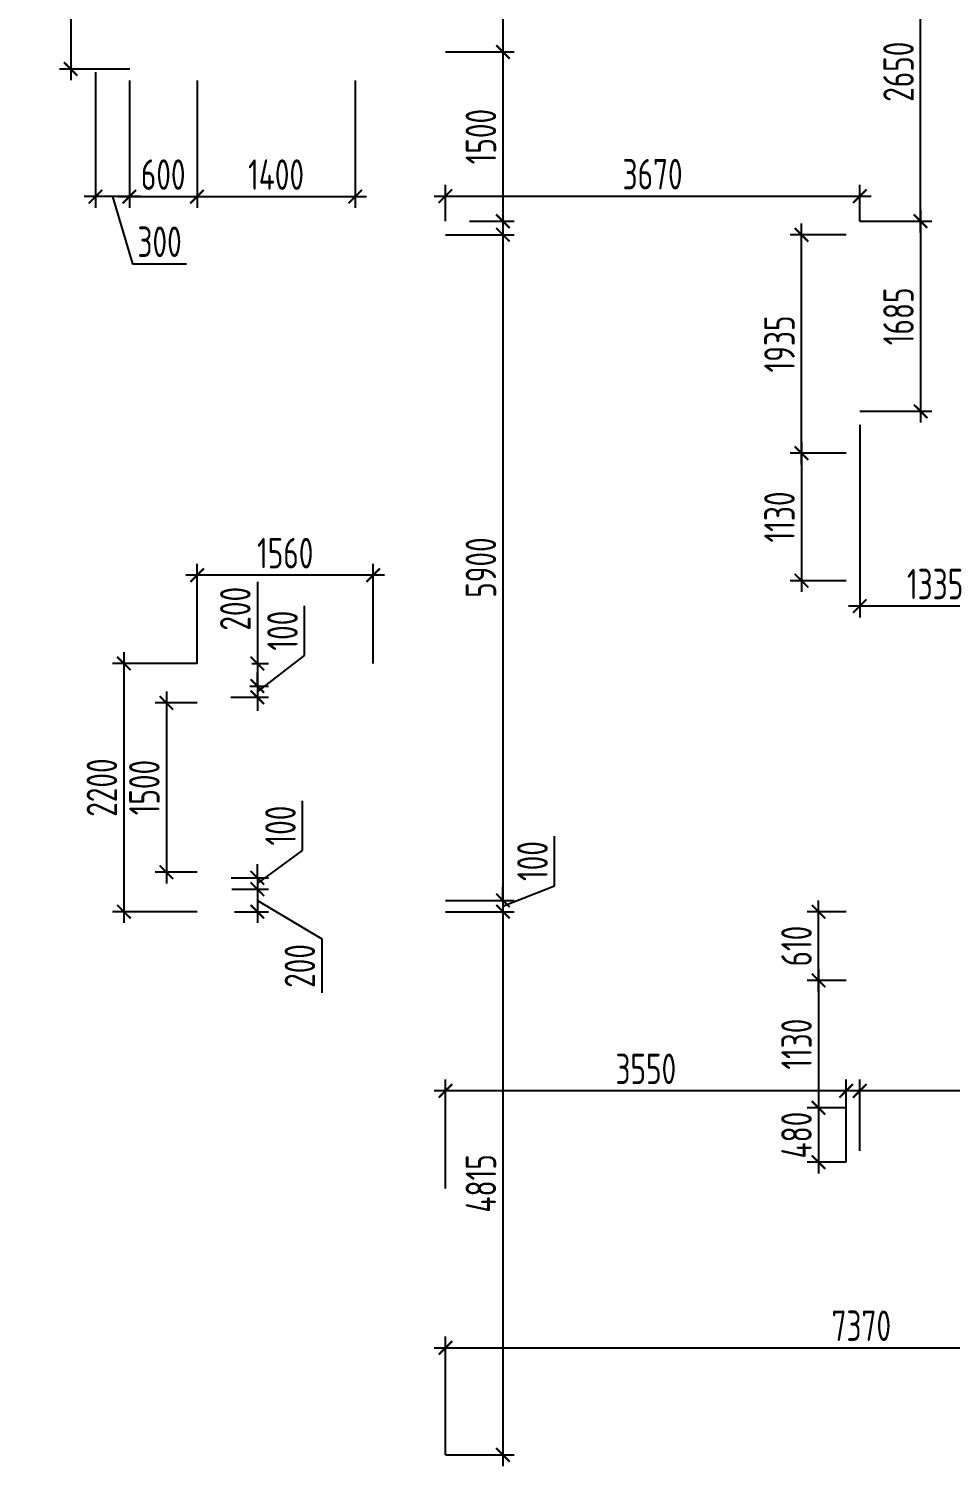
# Model space of a CAD drawing. Header units: millimetres. Extents: x -350007 to 536090, y -888 to 198380.
# Drawn here: x -215606 to -207442, y 82586 to 95327 of the extents above; entities that cross this region are included whole.
import ezdxf

# ---------------------------------------------------------------- set-up
doc = ezdxf.new("R2010")
doc.units = ezdxf.units.MM
doc.layers.add('АР_Размеры нов.', color=15, linetype='Continuous', lineweight=0)
doc.styles.add('ISOCPEUR', font='isocpeur.ttf', dxfattribs={"width": 0.7})
doc.dimstyles.new('R_100', dxfattribs={"dimtxt": 270, "dimasz": 120, "dimexe": 100, "dimexo": 0, "dimgap": 60, "dimtad": 1, "dimdec": 0, "dimrnd": 5, "dimzin": 0, "dimdsep": 46, "dimtxsty": 'ISOCPEUR', "dimblk": 'ARCHTICK', "dimcen": 0, "dimdle": 100, "dimclrd": 256, "dimclre": 256, "dimclrt": 256, "dimadec": 0, "dimazin": 0, "dimtfac": 2, "dimtdec": 0, "dimtofl": 0, "dimtmove": 1, "dimatfit": 3, "dimfxl": 1, "dimtvp": 3, "dimtolj": 1, "dimtzin": 0, "dimarcsym": 0})

# ---------------------------------------------------------------- blocks, each defined once
blk = doc.blocks.new('_ArchTick')
at = {"color": 0, "linetype": 'ByBlock', "const_width": 0.15}
blk.add_lwpolyline([(-0.5, -0.5), (0.5, 0.5)], dxfattribs=at)
blk = doc.blocks.new('*D2751')
at = {"layer": 'Defpoints', "color": 0, "ltscale": 100, "transparency": 16777216}
for p in [(-211914, 96271), (-211914, 95121), (-211405, 95121)]:
    blk.add_point(p, dxfattribs=at)
at = {"layer": 'АР_Размеры нов.', "lineweight": -2, "ltscale": 100, "transparency": 16777216}
for p, q in [((-211405, 96371), (-211405, 95021)), ((-211914, 96271), (-211305, 96271)), ((-211914, 95121), (-211305, 95121))]:
    blk.add_line(p, q, dxfattribs=at)
at = {"layer": 'АР_Размеры нов.', "lineweight": -2, "ltscale": 100, "transparency": 16777216, "xscale": 120, "yscale": 120, "zscale": 120}
for p, rotation in [((-211405, 96271), 90), ((-211405, 95121), 270)]:
    blk.add_blockref('_ArchTick', p, dxfattribs=dict(at, rotation=rotation))
at = {"layer": 'АР_Размеры нов.', "ltscale": 100, "transparency": 16777216, "insert": (-211600, 95696), "char_height": 270, "attachment_point": 5, "rotation": 90, "style": 'ISOCPEUR'}
blk.add_mtext('\\A1;1150', dxfattribs=at)
blk = doc.blocks.new('*D2529')
at = {"layer": 'Defpoints', "color": 0, "ltscale": 100, "transparency": 16777216}
for p in [(-208364, 86892), (-208609, 85762), (-208364, 85762)]:
    blk.add_point(p, dxfattribs=at)
at = {"layer": 'АР_Размеры нов.', "lineweight": -2, "ltscale": 100, "transparency": 16777216}
for p, q in [((-208609, 86992), (-208609, 85662)), ((-208364, 86892), (-208709, 86892)), ((-208364, 85762), (-208709, 85762))]:
    blk.add_line(p, q, dxfattribs=at)
at = {"layer": 'АР_Размеры нов.', "lineweight": -2, "ltscale": 100, "transparency": 16777216, "xscale": 120, "yscale": 120, "zscale": 120}
for p, rotation in [((-208609, 86892), 90), ((-208609, 85762), 270)]:
    blk.add_blockref('_ArchTick', p, dxfattribs=dict(at, rotation=rotation))
at = {"layer": 'АР_Размеры нов.', "ltscale": 100, "transparency": 16777216, "insert": (-208804, 86327), "char_height": 270, "attachment_point": 5, "rotation": 90, "style": 'ISOCPEUR'}
blk.add_mtext('\\A1;1130', dxfattribs=at)
blk = doc.blocks.new('*D2530')
at = {"layer": 'Defpoints', "color": 0, "ltscale": 100, "transparency": 16777216}
for p in [(-208364, 91565), (-208760, 90435), (-208364, 90435)]:
    blk.add_point(p, dxfattribs=at)
at = {"layer": 'АР_Размеры нов.', "lineweight": -2, "ltscale": 100, "transparency": 16777216}
for p, q in [((-208760, 91665), (-208760, 90335)), ((-208364, 91565), (-208860, 91565)), ((-208364, 90435), (-208860, 90435))]:
    blk.add_line(p, q, dxfattribs=at)
at = {"layer": 'АР_Размеры нов.', "lineweight": -2, "ltscale": 100, "transparency": 16777216, "xscale": 120, "yscale": 120, "zscale": 120}
for p, rotation in [((-208760, 91565), 90), ((-208760, 90435), 270)]:
    blk.add_blockref('_ArchTick', p, dxfattribs=dict(at, rotation=rotation))
at = {"layer": 'АР_Размеры нов.', "ltscale": 100, "transparency": 16777216, "insert": (-208955, 91000), "char_height": 270, "attachment_point": 5, "rotation": 90, "style": 'ISOCPEUR'}
blk.add_mtext('\\A1;1130', dxfattribs=at)
blk = doc.blocks.new('*D2688')
at = {"layer": 'Defpoints', "color": 0, "ltscale": 100, "transparency": 16777216}
for p in [(-208760, 93501), (-208364, 93501), (-208364, 91565)]:
    blk.add_point(p, dxfattribs=at)
at = {"layer": 'АР_Размеры нов.', "lineweight": -2, "ltscale": 100, "transparency": 16777216}
for p, q in [((-208760, 91465), (-208760, 93601)), ((-208364, 93501), (-208860, 93501)), ((-208364, 91565), (-208860, 91565))]:
    blk.add_line(p, q, dxfattribs=at)
at = {"layer": 'АР_Размеры нов.', "lineweight": -2, "ltscale": 100, "transparency": 16777216, "xscale": 120, "yscale": 120, "zscale": 120}
for p, rotation in [((-208760, 93501), 90), ((-208760, 91565), 270)]:
    blk.add_blockref('_ArchTick', p, dxfattribs=dict(at, rotation=rotation))
at = {"layer": 'АР_Размеры нов.', "ltscale": 100, "transparency": 16777216, "insert": (-208955, 92533), "char_height": 270, "attachment_point": 5, "rotation": 90, "style": 'ISOCPEUR'}
blk.add_mtext('\\A1;1935', dxfattribs=at)
blk = doc.blocks.new('*D2689')
at = {"layer": 'Defpoints', "color": 0, "ltscale": 100, "transparency": 16777216}
for p in [(-208609, 87501), (-208364, 87501), (-208364, 86892)]:
    blk.add_point(p, dxfattribs=at)
at = {"layer": 'АР_Размеры нов.', "lineweight": -2, "ltscale": 100, "transparency": 16777216}
for p, q in [((-208609, 86792), (-208609, 87601)), ((-208364, 87501), (-208709, 87501)), ((-208364, 86892), (-208709, 86892))]:
    blk.add_line(p, q, dxfattribs=at)
at = {"layer": 'АР_Размеры нов.', "lineweight": -2, "ltscale": 100, "transparency": 16777216, "xscale": 120, "yscale": 120, "zscale": 120}
for p, rotation in [((-208609, 87501), 90), ((-208609, 86892), 270)]:
    blk.add_blockref('_ArchTick', p, dxfattribs=dict(at, rotation=rotation))
at = {"layer": 'АР_Размеры нов.', "ltscale": 100, "transparency": 16777216, "insert": (-208804, 87196), "char_height": 270, "attachment_point": 5, "rotation": 90, "style": 'ISOCPEUR'}
blk.add_mtext('\\A1;610', dxfattribs=at)
blk = doc.blocks.new('*D2723')
at = {"layer": 'Defpoints', "color": 0, "ltscale": 100, "transparency": 16777216}
for p in [(-214672, 96470), (-215234, 94970), (-214712, 94970)]:
    blk.add_point(p, dxfattribs=at)
at = {"layer": 'АР_Размеры нов.', "lineweight": -2, "ltscale": 100, "transparency": 16777216}
for p, q in [((-214672, 96470), (-215334, 96470)), ((-215234, 96570), (-215234, 94870)), ((-214712, 94970), (-215334, 94970))]:
    blk.add_line(p, q, dxfattribs=at)
at = {"layer": 'АР_Размеры нов.', "lineweight": -2, "ltscale": 100, "transparency": 16777216, "xscale": 120, "yscale": 120, "zscale": 120}
for p, rotation in [((-215234, 96470), 90), ((-215234, 94970), 270)]:
    blk.add_blockref('_ArchTick', p, dxfattribs=dict(at, rotation=rotation))
at = {"layer": 'АР_Размеры нов.', "ltscale": 100, "transparency": 16777216, "insert": (-215429, 95720), "char_height": 270, "attachment_point": 5, "rotation": 90, "style": 'ISOCPEUR'}
blk.add_mtext('\\A1;1500', dxfattribs=at)
blk = doc.blocks.new('*D2951')
at = {"layer": 'Defpoints', "color": 0, "ltscale": 100, "transparency": 16777216}
for p in [(-214115, 94869), (-212714, 94869), (-212714, 93839)]:
    blk.add_point(p, dxfattribs=at)
at = {"layer": 'АР_Размеры нов.', "lineweight": -2, "ltscale": 100, "transparency": 16777216}
for p, q in [((-214115, 94869), (-214115, 93739)), ((-212714, 94869), (-212714, 93739)), ((-214215, 93839), (-212614, 93839))]:
    blk.add_line(p, q, dxfattribs=at)
at = {"layer": 'АР_Размеры нов.', "lineweight": -2, "ltscale": 100, "transparency": 16777216, "xscale": 120, "yscale": 120, "zscale": 120, "rotation": 180}
blk.add_blockref('_ArchTick', (-214115, 93839), dxfattribs=at)
at = {"layer": 'АР_Размеры нов.', "lineweight": -2, "ltscale": 100, "transparency": 16777216, "xscale": 120, "yscale": 120, "zscale": 120}
blk.add_blockref('_ArchTick', (-212714, 93839), dxfattribs=at)
at = {"layer": 'АР_Размеры нов.', "ltscale": 100, "transparency": 16777216, "insert": (-213415, 94034), "char_height": 270, "attachment_point": 5, "style": 'ISOCPEUR'}
blk.add_mtext('\\A1;1400', dxfattribs=at)
blk = doc.blocks.new('*D2796')
at = {"layer": 'Defpoints', "color": 0, "ltscale": 100, "transparency": 16777216}
for p in [(-215015, 94942), (-214715, 94869), (-215015, 93839)]:
    blk.add_point(p, dxfattribs=at)
at = {"layer": 'АР_Размеры нов.', "lineweight": -2, "ltscale": 100, "transparency": 16777216}
for p, q in [((-215015, 94942), (-215015, 93739)), ((-214715, 94869), (-214715, 93739)), ((-214615, 93839), (-215115, 93839)), ((-214865, 93839), (-214687, 93244)), ((-214687, 93244), (-214208, 93244))]:
    blk.add_line(p, q, dxfattribs=at)
at = {"layer": 'АР_Размеры нов.', "lineweight": -2, "ltscale": 100, "transparency": 16777216, "xscale": 120, "yscale": 120, "zscale": 120, "rotation": 180}
blk.add_blockref('_ArchTick', (-215015, 93839), dxfattribs=at)
at = {"layer": 'АР_Размеры нов.', "lineweight": -2, "ltscale": 100, "transparency": 16777216, "xscale": 120, "yscale": 120, "zscale": 120}
blk.add_blockref('_ArchTick', (-214715, 93839), dxfattribs=at)
at = {"layer": 'АР_Размеры нов.', "ltscale": 100, "transparency": 16777216, "insert": (-214447, 93439), "char_height": 270, "attachment_point": 5, "style": 'ISOCPEUR'}
blk.add_mtext('\\A1;300', dxfattribs=at)
blk = doc.blocks.new('*D2797')
at = {"layer": 'Defpoints', "color": 0, "ltscale": 100, "transparency": 16777216}
for p in [(-214715, 94869), (-214115, 94869), (-214115, 93839)]:
    blk.add_point(p, dxfattribs=at)
at = {"layer": 'АР_Размеры нов.', "lineweight": -2, "ltscale": 100, "transparency": 16777216}
for p, q in [((-214715, 94869), (-214715, 93739)), ((-214115, 94869), (-214115, 93739)), ((-214815, 93839), (-214015, 93839))]:
    blk.add_line(p, q, dxfattribs=at)
at = {"layer": 'АР_Размеры нов.', "lineweight": -2, "ltscale": 100, "transparency": 16777216, "xscale": 120, "yscale": 120, "zscale": 120, "rotation": 180}
blk.add_blockref('_ArchTick', (-214715, 93839), dxfattribs=at)
at = {"layer": 'АР_Размеры нов.', "lineweight": -2, "ltscale": 100, "transparency": 16777216, "xscale": 120, "yscale": 120, "zscale": 120}
blk.add_blockref('_ArchTick', (-214115, 93839), dxfattribs=at)
at = {"layer": 'АР_Размеры нов.', "ltscale": 100, "transparency": 16777216, "insert": (-214415, 94034), "char_height": 270, "attachment_point": 5, "style": 'ISOCPEUR'}
blk.add_mtext('\\A1;600', dxfattribs=at)
blk = doc.blocks.new('*D3002')
at = {"layer": 'Defpoints', "color": 0, "ltscale": 500, "transparency": 16777216}
for p in [(-211914, 95121), (-211701, 93621), (-211405, 93621)]:
    blk.add_point(p, dxfattribs=at)
at = {"layer": 'АР_Размеры нов.', "lineweight": -2, "ltscale": 500, "transparency": 16777216}
for p, q in [((-211405, 95221), (-211405, 93521)), ((-211914, 95121), (-211305, 95121)), ((-211701, 93621), (-211305, 93621))]:
    blk.add_line(p, q, dxfattribs=at)
at = {"layer": 'АР_Размеры нов.', "lineweight": -2, "ltscale": 500, "transparency": 16777216, "xscale": 120, "yscale": 120, "zscale": 120}
for p, rotation in [((-211405, 95121), 90), ((-211405, 93621), 270)]:
    blk.add_blockref('_ArchTick', p, dxfattribs=dict(at, rotation=rotation))
at = {"layer": 'АР_Размеры нов.', "lineweight": 13, "ltscale": 500, "transparency": 16777216, "insert": (-211600, 94371), "char_height": 270, "attachment_point": 5, "rotation": 90, "style": 'ISOCPEUR'}
blk.add_mtext('\\A1;1500', dxfattribs=at)
blk = doc.blocks.new('*D3003')
at = {"layer": 'Defpoints', "color": 0, "ltscale": 500, "transparency": 16777216}
for p in [(-211914, 93501), (-211914, 87601), (-211405, 87601)]:
    blk.add_point(p, dxfattribs=at)
at = {"layer": 'АР_Размеры нов.', "lineweight": -2, "ltscale": 500, "transparency": 16777216}
for p, q in [((-211405, 93601), (-211405, 87501)), ((-211914, 93501), (-211305, 93501)), ((-211914, 87601), (-211305, 87601))]:
    blk.add_line(p, q, dxfattribs=at)
at = {"layer": 'АР_Размеры нов.', "lineweight": -2, "ltscale": 500, "transparency": 16777216, "xscale": 120, "yscale": 120, "zscale": 120}
for p, rotation in [((-211405, 93501), 90), ((-211405, 87601), 270)]:
    blk.add_blockref('_ArchTick', p, dxfattribs=dict(at, rotation=rotation))
at = {"layer": 'АР_Размеры нов.', "lineweight": 13, "ltscale": 500, "transparency": 16777216, "insert": (-211600, 90551), "char_height": 270, "attachment_point": 5, "rotation": 90, "style": 'ISOCPEUR'}
blk.add_mtext('\\A1;5900', dxfattribs=at)
blk = doc.blocks.new('*D3004')
at = {"layer": 'Defpoints', "color": 0, "ltscale": 500, "transparency": 16777216}
for p in [(-211914, 87601), (-211914, 87501), (-211405, 87501)]:
    blk.add_point(p, dxfattribs=at)
at = {"layer": 'АР_Размеры нов.', "lineweight": -2, "ltscale": 500, "transparency": 16777216}
for p, q in [((-210948, 87729), (-210948, 88170)), ((-211405, 87551), (-210948, 87729)), ((-211405, 87601), (-211405, 87721)), ((-211914, 87601), (-211305, 87601)), ((-211405, 87601), (-211405, 87501)), ((-211914, 87501), (-211305, 87501)), ((-211405, 87501), (-211405, 87381))]:
    blk.add_line(p, q, dxfattribs=at)
at = {"layer": 'АР_Размеры нов.', "lineweight": -2, "ltscale": 500, "transparency": 16777216, "xscale": 120, "yscale": 120, "zscale": 120}
for p, rotation in [((-211405, 87601), 270), ((-211405, 87501), 90)]:
    blk.add_blockref('_ArchTick', p, dxfattribs=dict(at, rotation=rotation))
at = {"layer": 'АР_Размеры нов.', "lineweight": 13, "ltscale": 500, "transparency": 16777216, "insert": (-211143, 87950), "char_height": 270, "attachment_point": 5, "rotation": 90, "style": 'ISOCPEUR'}
blk.add_mtext('\\A1;100', dxfattribs=at)
blk = doc.blocks.new('*D3005')
at = {"layer": 'Defpoints', "color": 0, "ltscale": 500, "transparency": 16777216}
for p in [(-211914, 87501), (-211914, 82686), (-211405, 82686)]:
    blk.add_point(p, dxfattribs=at)
at = {"layer": 'АР_Размеры нов.', "lineweight": -2, "ltscale": 500, "transparency": 16777216}
for p, q in [((-211405, 87601), (-211405, 82586)), ((-211914, 87501), (-211305, 87501)), ((-211914, 82686), (-211305, 82686))]:
    blk.add_line(p, q, dxfattribs=at)
at = {"layer": 'АР_Размеры нов.', "lineweight": -2, "ltscale": 500, "transparency": 16777216, "xscale": 120, "yscale": 120, "zscale": 120}
for p, rotation in [((-211405, 87501), 90), ((-211405, 82686), 270)]:
    blk.add_blockref('_ArchTick', p, dxfattribs=dict(at, rotation=rotation))
at = {"layer": 'АР_Размеры нов.', "lineweight": 13, "ltscale": 500, "transparency": 16777216, "insert": (-211600, 85093), "char_height": 270, "attachment_point": 5, "rotation": 90, "style": 'ISOCPEUR'}
blk.add_mtext('\\A1;4815', dxfattribs=at)
blk = doc.blocks.new('*D3006')
at = {"layer": 'Defpoints', "color": 0, "ltscale": 500, "transparency": 16777216}
for p in [(-208364, 85762), (-208609, 85281), (-208364, 85281)]:
    blk.add_point(p, dxfattribs=at)
at = {"layer": 'АР_Размеры нов.', "lineweight": -2, "ltscale": 500, "transparency": 16777216}
for p, q in [((-208364, 85762), (-208709, 85762)), ((-208609, 85862), (-208609, 85181)), ((-208364, 85281), (-208709, 85281))]:
    blk.add_line(p, q, dxfattribs=at)
at = {"layer": 'АР_Размеры нов.', "lineweight": -2, "ltscale": 500, "transparency": 16777216, "xscale": 120, "yscale": 120, "zscale": 120}
for p, rotation in [((-208609, 85762), 90), ((-208609, 85281), 270)]:
    blk.add_blockref('_ArchTick', p, dxfattribs=dict(at, rotation=rotation))
at = {"layer": 'АР_Размеры нов.', "lineweight": 13, "ltscale": 500, "transparency": 16777216, "insert": (-208804, 85521), "char_height": 270, "attachment_point": 5, "rotation": 90, "style": 'ISOCPEUR'}
blk.add_mtext('\\A1;480', dxfattribs=at)
blk = doc.blocks.new('*D3007')
at = {"layer": 'Defpoints', "color": 0, "ltscale": 500, "transparency": 16777216}
for p in [(-208244, 93621), (-208244, 91936), (-207705, 91936)]:
    blk.add_point(p, dxfattribs=at)
at = {"layer": 'АР_Размеры нов.', "lineweight": -2, "ltscale": 500, "transparency": 16777216}
for p, q in [((-207705, 93721), (-207705, 91836)), ((-208244, 93621), (-207605, 93621)), ((-208244, 91936), (-207605, 91936))]:
    blk.add_line(p, q, dxfattribs=at)
at = {"layer": 'АР_Размеры нов.', "lineweight": -2, "ltscale": 500, "transparency": 16777216, "xscale": 120, "yscale": 120, "zscale": 120}
for p, rotation in [((-207705, 93621), 90), ((-207705, 91936), 270)]:
    blk.add_blockref('_ArchTick', p, dxfattribs=dict(at, rotation=rotation))
at = {"layer": 'АР_Размеры нов.', "lineweight": 13, "ltscale": 500, "transparency": 16777216, "insert": (-207900, 92778), "char_height": 270, "attachment_point": 5, "rotation": 90, "style": 'ISOCPEUR'}
blk.add_mtext('\\A1;1685', dxfattribs=at)
blk = doc.blocks.new('*D3008')
at = {"layer": 'Defpoints', "color": 0, "ltscale": 500, "transparency": 16777216}
for p in [(-207823, 96271), (-207705, 96271), (-208244, 93621)]:
    blk.add_point(p, dxfattribs=at)
at = {"layer": 'АР_Размеры нов.', "lineweight": -2, "ltscale": 500, "transparency": 16777216}
for p, q in [((-207705, 93521), (-207705, 96371)), ((-207823, 96271), (-207605, 96271)), ((-208244, 93621), (-207605, 93621))]:
    blk.add_line(p, q, dxfattribs=at)
at = {"layer": 'АР_Размеры нов.', "lineweight": -2, "ltscale": 500, "transparency": 16777216, "xscale": 120, "yscale": 120, "zscale": 120}
for p, rotation in [((-207705, 96271), 90), ((-207705, 93621), 270)]:
    blk.add_blockref('_ArchTick', p, dxfattribs=dict(at, rotation=rotation))
at = {"layer": 'АР_Размеры нов.', "lineweight": 13, "ltscale": 500, "transparency": 16777216, "insert": (-207900, 94946), "char_height": 270, "attachment_point": 5, "rotation": 90, "style": 'ISOCPEUR'}
blk.add_mtext('\\A1;2650', dxfattribs=at)
blk = doc.blocks.new('*D3013')
at = {"layer": 'Defpoints', "color": 0, "ltscale": 500, "transparency": 16777216}
for p in [(-208244, 93843), (-211915, 93621), (-208244, 93621)]:
    blk.add_point(p, dxfattribs=at)
at = {"layer": 'АР_Размеры нов.', "lineweight": -2, "ltscale": 500, "transparency": 16777216}
for p, q in [((-211915, 93621), (-211915, 93943)), ((-208244, 93621), (-208244, 93943)), ((-212015, 93843), (-208144, 93843))]:
    blk.add_line(p, q, dxfattribs=at)
at = {"layer": 'АР_Размеры нов.', "lineweight": -2, "ltscale": 500, "transparency": 16777216, "xscale": 120, "yscale": 120, "zscale": 120, "rotation": 180}
blk.add_blockref('_ArchTick', (-211915, 93843), dxfattribs=at)
at = {"layer": 'АР_Размеры нов.', "lineweight": -2, "ltscale": 500, "transparency": 16777216, "xscale": 120, "yscale": 120, "zscale": 120}
blk.add_blockref('_ArchTick', (-208244, 93843), dxfattribs=at)
at = {"layer": 'АР_Размеры нов.', "lineweight": 13, "ltscale": 500, "transparency": 16777216, "insert": (-210079, 94038), "char_height": 270, "attachment_point": 5, "style": 'ISOCPEUR'}
blk.add_mtext('\\A1;3670', dxfattribs=at)
blk = doc.blocks.new('*D3014')
at = {"layer": 'Defpoints', "color": 0, "ltscale": 500, "transparency": 16777216}
for p in [(-208244, 91816), (-206909, 91816), (-208244, 90210)]:
    blk.add_point(p, dxfattribs=at)
at = {"layer": 'АР_Размеры нов.', "lineweight": -2, "ltscale": 500, "transparency": 16777216}
for p, q in [((-208244, 91816), (-208244, 90110)), ((-206909, 91816), (-206909, 90110)), ((-206809, 90210), (-208344, 90210))]:
    blk.add_line(p, q, dxfattribs=at)
at = {"layer": 'АР_Размеры нов.', "lineweight": -2, "ltscale": 500, "transparency": 16777216, "xscale": 120, "yscale": 120, "zscale": 120, "rotation": 180}
blk.add_blockref('_ArchTick', (-208244, 90210), dxfattribs=at)
at = {"layer": 'АР_Размеры нов.', "lineweight": -2, "ltscale": 500, "transparency": 16777216, "xscale": 120, "yscale": 120, "zscale": 120}
blk.add_blockref('_ArchTick', (-206909, 90210), dxfattribs=at)
at = {"layer": 'АР_Размеры нов.', "lineweight": 13, "ltscale": 500, "transparency": 16777216, "insert": (-207576, 90405), "char_height": 270, "attachment_point": 5, "style": 'ISOCPEUR'}
blk.add_mtext('\\A1;1335', dxfattribs=at)
blk = doc.blocks.new('*D3020')
at = {"layer": 'Defpoints', "color": 0, "ltscale": 500, "transparency": 16777216}
for p in [(-208244, 85913), (-208244, 85381), (-204546, 85381)]:
    blk.add_point(p, dxfattribs=at)
at = {"layer": 'АР_Размеры нов.', "lineweight": -2, "ltscale": 500, "transparency": 16777216}
for p, q in [((-208244, 85381), (-208244, 86013)), ((-204546, 85381), (-204546, 86013)), ((-204446, 85913), (-208344, 85913))]:
    blk.add_line(p, q, dxfattribs=at)
at = {"layer": 'АР_Размеры нов.', "lineweight": -2, "ltscale": 500, "transparency": 16777216, "xscale": 120, "yscale": 120, "zscale": 120, "rotation": 180}
blk.add_blockref('_ArchTick', (-208244, 85913), dxfattribs=at)
at = {"layer": 'АР_Размеры нов.', "lineweight": -2, "ltscale": 500, "transparency": 16777216, "xscale": 120, "yscale": 120, "zscale": 120}
blk.add_blockref('_ArchTick', (-204546, 85913), dxfattribs=at)
at = {"layer": 'АР_Размеры нов.', "lineweight": 13, "ltscale": 500, "transparency": 16777216, "insert": (-206395, 86108), "char_height": 270, "attachment_point": 5, "style": 'ISOCPEUR'}
blk.add_mtext('\\A1;3695', dxfattribs=at)
blk = doc.blocks.new('*D3021')
at = {"layer": 'Defpoints', "color": 0, "ltscale": 500, "transparency": 16777216}
for p in [(-211914, 85913), (-208364, 85281), (-211914, 85048)]:
    blk.add_point(p, dxfattribs=at)
at = {"layer": 'АР_Размеры нов.', "lineweight": -2, "ltscale": 500, "transparency": 16777216}
for p, q in [((-211914, 85048), (-211914, 86013)), ((-208364, 85281), (-208364, 86013)), ((-208264, 85913), (-212014, 85913))]:
    blk.add_line(p, q, dxfattribs=at)
at = {"layer": 'АР_Размеры нов.', "lineweight": -2, "ltscale": 500, "transparency": 16777216, "xscale": 120, "yscale": 120, "zscale": 120, "rotation": 180}
blk.add_blockref('_ArchTick', (-211914, 85913), dxfattribs=at)
at = {"layer": 'АР_Размеры нов.', "lineweight": -2, "ltscale": 500, "transparency": 16777216, "xscale": 120, "yscale": 120, "zscale": 120}
blk.add_blockref('_ArchTick', (-208364, 85913), dxfattribs=at)
at = {"layer": 'АР_Размеры нов.', "lineweight": 13, "ltscale": 500, "transparency": 16777216, "insert": (-210139, 86108), "char_height": 270, "attachment_point": 5, "style": 'ISOCPEUR'}
blk.add_mtext('\\A1;3550', dxfattribs=at)
blk = doc.blocks.new('*D3026')
at = {"layer": 'Defpoints', "color": 0, "ltscale": 500, "transparency": 16777216}
for p in [(-204546, 83636), (-211914, 82686), (-204546, 82686)]:
    blk.add_point(p, dxfattribs=at)
at = {"layer": 'АР_Размеры нов.', "lineweight": -2, "ltscale": 500, "transparency": 16777216}
for p, q in [((-211914, 82686), (-211914, 83736)), ((-204546, 82686), (-204546, 83736)), ((-212014, 83636), (-204446, 83636))]:
    blk.add_line(p, q, dxfattribs=at)
at = {"layer": 'АР_Размеры нов.', "lineweight": -2, "ltscale": 500, "transparency": 16777216, "xscale": 120, "yscale": 120, "zscale": 120, "rotation": 180}
blk.add_blockref('_ArchTick', (-211914, 83636), dxfattribs=at)
at = {"layer": 'АР_Размеры нов.', "lineweight": -2, "ltscale": 500, "transparency": 16777216, "xscale": 120, "yscale": 120, "zscale": 120}
blk.add_blockref('_ArchTick', (-204546, 83636), dxfattribs=at)
at = {"layer": 'АР_Размеры нов.', "lineweight": 13, "ltscale": 500, "transparency": 16777216, "insert": (-208230, 83831), "char_height": 270, "attachment_point": 5, "style": 'ISOCPEUR'}
blk.add_mtext('\\A1;7370', dxfattribs=at)
blk = doc.blocks.new('*D4002')
at = {"layer": 'Defpoints', "color": 0, "transparency": 16777216}
for p in [(-214114, 90484), (-214114, 89701), (-212554, 89701)]:
    blk.add_point(p, dxfattribs=at)
at = {"layer": 'АР_Размеры нов.', "lineweight": -2, "transparency": 16777216}
for p, q in [((-212454, 90484), (-214214, 90484)), ((-214114, 89701), (-214114, 90584)), ((-212554, 89701), (-212554, 90584))]:
    blk.add_line(p, q, dxfattribs=at)
at = {"layer": 'АР_Размеры нов.', "lineweight": -2, "transparency": 16777216, "xscale": 120, "yscale": 120, "zscale": 120, "rotation": 180}
blk.add_blockref('_ArchTick', (-214114, 90484), dxfattribs=at)
at = {"layer": 'АР_Размеры нов.', "lineweight": -2, "transparency": 16777216, "xscale": 120, "yscale": 120, "zscale": 120}
blk.add_blockref('_ArchTick', (-212554, 90484), dxfattribs=at)
at = {"layer": 'АР_Размеры нов.', "transparency": 16777216, "insert": (-213334, 90679), "char_height": 270, "attachment_point": 5, "style": 'ISOCPEUR'}
blk.add_mtext('\\A1;1560', dxfattribs=at)
blk = doc.blocks.new('*D4003')
at = {"layer": 'Defpoints', "color": 0, "transparency": 16777216}
for p in [(-214114, 89701), (-214763, 87501), (-214114, 87501)]:
    blk.add_point(p, dxfattribs=at)
at = {"layer": 'АР_Размеры нов.', "lineweight": -2, "transparency": 16777216}
for p, q in [((-214114, 89701), (-214863, 89701)), ((-214763, 89801), (-214763, 87401)), ((-214114, 87501), (-214863, 87501))]:
    blk.add_line(p, q, dxfattribs=at)
at = {"layer": 'АР_Размеры нов.', "lineweight": -2, "transparency": 16777216, "xscale": 120, "yscale": 120, "zscale": 120}
for p, rotation in [((-214763, 89701), 90), ((-214763, 87501), 270)]:
    blk.add_blockref('_ArchTick', p, dxfattribs=dict(at, rotation=rotation))
at = {"layer": 'АР_Размеры нов.', "transparency": 16777216, "insert": (-214958, 88601), "char_height": 270, "attachment_point": 5, "rotation": 90, "style": 'ISOCPEUR'}
blk.add_mtext('\\A1;2200', dxfattribs=at)
blk = doc.blocks.new('*D4004')
at = {"layer": 'Defpoints', "color": 0, "transparency": 16777216}
for p in [(-213631, 89701), (-213647, 89501), (-213581, 89501)]:
    blk.add_point(p, dxfattribs=at)
at = {"layer": 'АР_Размеры нов.', "lineweight": -2, "transparency": 16777216}
for p, q in [((-213581, 90425), (-213581, 89701)), ((-213631, 89701), (-213481, 89701)), ((-213581, 89801), (-213581, 89401)), ((-213647, 89501), (-213481, 89501))]:
    blk.add_line(p, q, dxfattribs=at)
at = {"layer": 'АР_Размеры нов.', "lineweight": -2, "transparency": 16777216, "xscale": 120, "yscale": 120, "zscale": 120}
for p, rotation in [((-213581, 89701), 90), ((-213581, 89501), 270)]:
    blk.add_blockref('_ArchTick', p, dxfattribs=dict(at, rotation=rotation))
at = {"layer": 'АР_Размеры нов.', "transparency": 16777216, "insert": (-213776, 90186), "char_height": 270, "attachment_point": 5, "rotation": 90, "style": 'ISOCPEUR'}
blk.add_mtext('\\A1;200', dxfattribs=at)
blk = doc.blocks.new('*D4005')
at = {"layer": 'Defpoints', "color": 0, "transparency": 16777216}
for p in [(-213647, 89501), (-213816, 89401), (-213581, 89401)]:
    blk.add_point(p, dxfattribs=at)
at = {"layer": 'АР_Размеры нов.', "lineweight": -2, "transparency": 16777216}
for p, q in [((-213163, 89771), (-213163, 90213)), ((-213581, 89451), (-213163, 89771)), ((-213581, 89501), (-213581, 89621)), ((-213647, 89501), (-213481, 89501)), ((-213581, 89501), (-213581, 89401)), ((-213816, 89401), (-213481, 89401)), ((-213581, 89401), (-213581, 89281))]:
    blk.add_line(p, q, dxfattribs=at)
at = {"layer": 'АР_Размеры нов.', "lineweight": -2, "transparency": 16777216, "xscale": 120, "yscale": 120, "zscale": 120}
for p, rotation in [((-213581, 89501), 270), ((-213581, 89401), 90)]:
    blk.add_blockref('_ArchTick', p, dxfattribs=dict(at, rotation=rotation))
at = {"layer": 'АР_Размеры нов.', "transparency": 16777216, "insert": (-213358, 89992), "char_height": 270, "attachment_point": 5, "rotation": 90, "style": 'ISOCPEUR'}
blk.add_mtext('\\A1;100', dxfattribs=at)
blk = doc.blocks.new('*D4006')
at = {"layer": 'Defpoints', "color": 0, "transparency": 16777216}
for p in [(-213814, 87801), (-213806, 87701), (-213581, 87701)]:
    blk.add_point(p, dxfattribs=at)
at = {"layer": 'АР_Размеры нов.', "lineweight": -2, "transparency": 16777216}
for p, q in [((-213181, 88044), (-213181, 88485)), ((-213581, 87751), (-213181, 88044)), ((-213581, 87801), (-213581, 87921)), ((-213814, 87801), (-213481, 87801)), ((-213581, 87801), (-213581, 87701)), ((-213806, 87701), (-213481, 87701)), ((-213581, 87701), (-213581, 87581))]:
    blk.add_line(p, q, dxfattribs=at)
at = {"layer": 'АР_Размеры нов.', "lineweight": -2, "transparency": 16777216, "xscale": 120, "yscale": 120, "zscale": 120}
for p, rotation in [((-213581, 87801), 270), ((-213581, 87701), 90)]:
    blk.add_blockref('_ArchTick', p, dxfattribs=dict(at, rotation=rotation))
at = {"layer": 'АР_Размеры нов.', "transparency": 16777216, "insert": (-213376, 88264), "char_height": 270, "attachment_point": 5, "rotation": 90, "style": 'ISOCPEUR'}
blk.add_mtext('\\A1;100', dxfattribs=at)
blk = doc.blocks.new('*D4007')
at = {"layer": 'Defpoints', "color": 0, "transparency": 16777216}
for p in [(-213806, 87701), (-213782, 87501), (-213581, 87501)]:
    blk.add_point(p, dxfattribs=at)
at = {"layer": 'АР_Размеры нов.', "lineweight": -2, "transparency": 16777216}
for p, q in [((-213581, 87801), (-213581, 87401)), ((-213806, 87701), (-213481, 87701)), ((-213581, 87601), (-213009, 87260)), ((-213782, 87501), (-213481, 87501)), ((-213009, 87260), (-213009, 86781))]:
    blk.add_line(p, q, dxfattribs=at)
at = {"layer": 'АР_Размеры нов.', "lineweight": -2, "transparency": 16777216, "xscale": 120, "yscale": 120, "zscale": 120}
for p, rotation in [((-213581, 87701), 90), ((-213581, 87501), 270)]:
    blk.add_blockref('_ArchTick', p, dxfattribs=dict(at, rotation=rotation))
at = {"layer": 'АР_Размеры нов.', "transparency": 16777216, "insert": (-213204, 87020), "char_height": 270, "attachment_point": 5, "rotation": 90, "style": 'ISOCPEUR'}
blk.add_mtext('\\A1;200', dxfattribs=at)
blk = doc.blocks.new('*D4008')
at = {"layer": 'Defpoints', "color": 0, "transparency": 16777216}
for p in [(-214114, 89352), (-214387, 87851), (-214114, 87851)]:
    blk.add_point(p, dxfattribs=at)
at = {"layer": 'АР_Размеры нов.', "lineweight": -2, "transparency": 16777216}
for p, q in [((-214387, 89452), (-214387, 87751)), ((-214114, 89352), (-214487, 89352)), ((-214114, 87851), (-214487, 87851))]:
    blk.add_line(p, q, dxfattribs=at)
at = {"layer": 'АР_Размеры нов.', "lineweight": -2, "transparency": 16777216, "xscale": 120, "yscale": 120, "zscale": 120}
for p, rotation in [((-214387, 89352), 90), ((-214387, 87851), 270)]:
    blk.add_blockref('_ArchTick', p, dxfattribs=dict(at, rotation=rotation))
at = {"layer": 'АР_Размеры нов.', "transparency": 16777216, "insert": (-214582, 88601), "char_height": 270, "attachment_point": 5, "rotation": 90, "style": 'ISOCPEUR'}
blk.add_mtext('\\A1;1500', dxfattribs=at)

msp = doc.modelspace()

# ---------------------------------------------------------------- dimensions: what is measured, and where the dimension line sits
at = {"layer": 'АР_Размеры нов.', "ltscale": 100}
for base, p1, p2, override, picture, middle in [((-215233.9, 94969.7), (-214672.2, 96470.4), (-214712.2, 94969.7), {"dimpost": '\\X', "dimfxl": 300, "dimarcsym": 1}, '*D2723', (-215428.9, 95720)), ((-211404.8, 95120.7), (-211914, 96270.7), (-211914, 95120.7), {"dimpost": '\\X', "dimfxl": 300, "dimarcsym": 1}, '*D2751', (-211599.8, 95695.7)), ((-208760.1, 93500.7), (-208363.8, 91564.9), (-208363.8, 93500.7), {"dimpost": '\\X', "dimfxl": 2.5, "dimarcsym": 1}, '*D2688', (-208955.1, 92532.8)), ((-208760.1, 90434.9), (-208363.8, 91564.9), (-208363.9, 90434.9), {"dimpost": '\\X', "dimfxl": 2.5, "dimarcsym": 1}, '*D2530', (-208955.1, 90999.9)), ((-208609.3, 87500.7), (-208363.8, 86892), (-208364.4, 87500.7), {"dimpost": '\\X', "dimfxl": 2.5, "dimarcsym": 1}, '*D2689', (-208804.3, 87196.3)), ((-208609.3, 85761.9), (-208363.8, 86892), (-208363.8, 85761.9), {"dimpost": '\\X', "dimfxl": 2.5, "dimarcsym": 1}, '*D2529', (-208804.3, 86326.9))]:
    dim = msp.add_linear_dim(base=base, p1=p1, p2=p2, angle=90, dimstyle='R_100', override=override, dxfattribs=at)
    dim.commit()
    dim.dimension.update_dxf_attribs({"geometry": picture, "text_midpoint": middle})
at = {"layer": 'АР_Размеры нов.', "lineweight": 13, "ltscale": 500}
for base, p1, p2, override, picture, middle in [((-207705, 96270.7), (-208243.8, 93620.7), (-207823.2, 96270.7), {"dimpost": '\\X'}, '*D3008', (-207900, 94945.7)), ((-211404.8, 93620.7), (-211914, 95120.7), (-211701, 93620.7), {"dimpost": '\\X', "dimfxl": 300, "dimarcsym": 1}, '*D3002', (-211599.8, 94370.7)), ((-207705, 91935.7), (-208243.8, 93620.7), (-208243.8, 91935.7), {"dimpost": '\\X'}, '*D3007', (-207900, 92778.2)), ((-211404.8, 87600.7), (-211914, 93500.7), (-211914, 87600.7), {"dimpost": '\\X'}, '*D3003', (-211599.8, 90550.7)), ((-211404.8, 82685.7), (-211914, 87500.7), (-211914, 82685.7), {"dimpost": '\\X'}, '*D3005', (-211599.8, 85093.2))]:
    dim = msp.add_linear_dim(base=base, p1=p1, p2=p2, angle=90, dimstyle='R_100', override=override, dxfattribs=at)
    dim.commit()
    dim.dimension.update_dxf_attribs({"geometry": picture, "text_midpoint": middle})
at = {"layer": 'АР_Размеры нов.', "ltscale": 100}
for base, p1, p2, picture, middle in [((-215015.4, 93839), (-214715.3, 94868.9), (-215015.4, 94941.5), '*D2796', (-214626.8, 93439)), ((-214115.3, 93839), (-214715.3, 94868.9), (-214115.3, 94868.9), '*D2797', (-214415.3, 94034)), ((-212714, 93839), (-214115.3, 94868.9), (-212714, 94868.9), '*D2951', (-213414.7, 94034))]:
    dim = msp.add_linear_dim(base=base, p1=p1, p2=p2, dimstyle='R_100', override={"dimpost": '\\X', "dimfxl": 300, "dimarcsym": 1}, dxfattribs=at)
    dim.commit()
    dim.dimension.update_dxf_attribs({"geometry": picture, "text_midpoint": middle})
at = {"layer": 'АР_Размеры нов.', "lineweight": 13, "ltscale": 500}
for base, p1, p2, picture, middle in [((-208243.8, 93843), (-211915, 93620.7), (-208243.8, 93620.9), '*D3013', (-210079.4, 94038)), ((-208243.7, 90210.3), (-206908.8, 91815.7), (-208243.7, 91815.7), '*D3014', (-207576.2, 90405.3)), ((-211914, 85912.6), (-208363.8, 85280.7), (-211914, 85047.6), '*D3021', (-210138.9, 86107.6)), ((-208243.7734, 85913.0068), (-204546.3493, 85380.7326), (-208243.7734, 85380.5247), '*D3020', (-206395.0613, 86108.0068)), ((-204546.3, 83635.7), (-211914, 82685.7), (-204546.3, 82685.7), '*D3026', (-208230.2, 83830.7))]:
    dim = msp.add_linear_dim(base=base, p1=p1, p2=p2, dimstyle='R_100', override={"dimpost": '\\X'}, dxfattribs=at)
    dim.commit()
    dim.dimension.update_dxf_attribs({"geometry": picture, "text_midpoint": middle})
at = {"layer": 'АР_Размеры нов.'}
dim = msp.add_linear_dim(base=(-214114, 90484.3), p1=(-212554, 89700.7), p2=(-214114, 89700.8), dimstyle='R_100', override={"dimpost": '\\X'}, dxfattribs=at)
dim.commit()
dim.dimension.update_dxf_attribs({"geometry": '*D4002', "text_midpoint": (-213334, 90679.3)})
for base, p1, p2, picture, middle in [((-213581.3, 89500.8), (-213631.1, 89700.8), (-213646.9, 89500.8), '*D4004', (-213334, 90185.5)), ((-213581.3, 89400.6), (-213646.9, 89500.8), (-213816, 89400.6), '*D4005', (-213163.1, 89831.4)), ((-213581.3, 87700.8), (-213814.5, 87800.5), (-213805.7, 87700.8), '*D4006', (-213181.3, 88103.5)), ((-213581.3, 87500.8), (-213805.7, 87700.8), (-213782.4, 87500.8), '*D4007', (-213009.2, 87199.8))]:
    dim = msp.add_linear_dim(base=base, p1=p1, p2=p2, angle=90, dimstyle='R_100', override={"dimpost": '\\X'}, dxfattribs=at)
    dim.commit()
    dim.dimension.update_dxf_attribs({"geometry": picture, "text_midpoint": middle, "dimtype": 160})
for base, p1, p2, picture, middle in [((-214763, 87500.9), (-214114, 89700.8), (-214114.2, 87500.9), '*D4003', (-214958, 88600.8)), ((-214386.7845, 87850.7457), (-214114.0625, 89352.2205), (-214114.1681, 87850.7457), '*D4008', (-214581.7845, 88601.4831))]:
    dim = msp.add_linear_dim(base=base, p1=p1, p2=p2, angle=90, dimstyle='R_100', override={"dimpost": '\\X'}, dxfattribs=at)
    dim.commit()
    dim.dimension.update_dxf_attribs({"geometry": picture, "text_midpoint": middle})
at = {"layer": 'АР_Размеры нов.', "lineweight": 13, "ltscale": 500}
for base, p1, p2, override, picture, middle in [((-211404.8, 87500.7), (-211914, 87600.7), (-211914, 87500.7), {"dimpost": '\\X'}, '*D3004', (-210948.2, 87789.2)), ((-208609.3, 85280.7), (-208363.8, 85761.9), (-208363.8, 85280.7), {"dimpost": '\\X', "dimfxl": 2.5, "dimarcsym": 1}, '*D3006', (-208609.3, 85521.3))]:
    dim = msp.add_linear_dim(base=base, p1=p1, p2=p2, angle=90, dimstyle='R_100', override=override, dxfattribs=at)
    dim.commit()
    dim.dimension.update_dxf_attribs({"geometry": picture, "text_midpoint": middle, "dimtype": 160})

doc.saveas('drawing.dxf')
